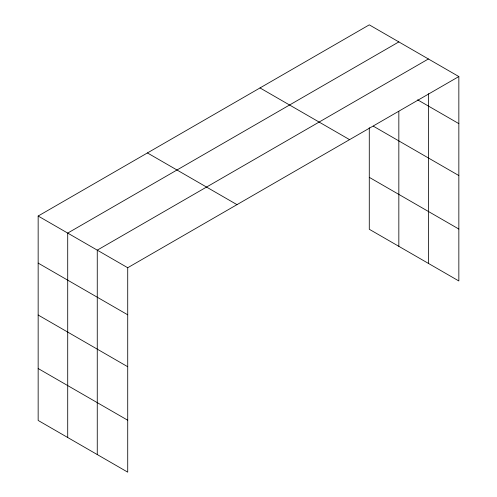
<?xml version="1.0" encoding="UTF-8"?>
<svg xmlns="http://www.w3.org/2000/svg" width="497" height="497" viewBox="0 0 497 497"><rect width="100%" height="100%" fill="white"/><g stroke="black" fill="none" stroke-linecap="round" stroke-linejoin="round"><path stroke-width="0.75" d="M458.843 76.557L369.283 24.85L38.157 216.027L38.157 420.443L127.717 472.15L127.717 267.734L458.843 76.557L458.843 280.973L369.283 229.266L369.283 127.723M398.836 111.458L398.836 246.332M398.836 41.916L67.71 233.087L67.71 437.509M428.395 58.975L97.263 250.153L97.263 454.569M417.648 99.841L458.843 123.629M373.315 126.176L458.843 175.553M260.012 87.938L349.571 139.645M369.283 177.342L458.843 229.049M147.429 152.939L236.988 204.646M38.157 216.027L127.717 267.734M38.157 263.099L127.717 314.806M38.157 315.023L127.717 366.73M38.157 368.519L127.717 420.226M428.395 93.703L428.395 263.398"/></g></svg>
